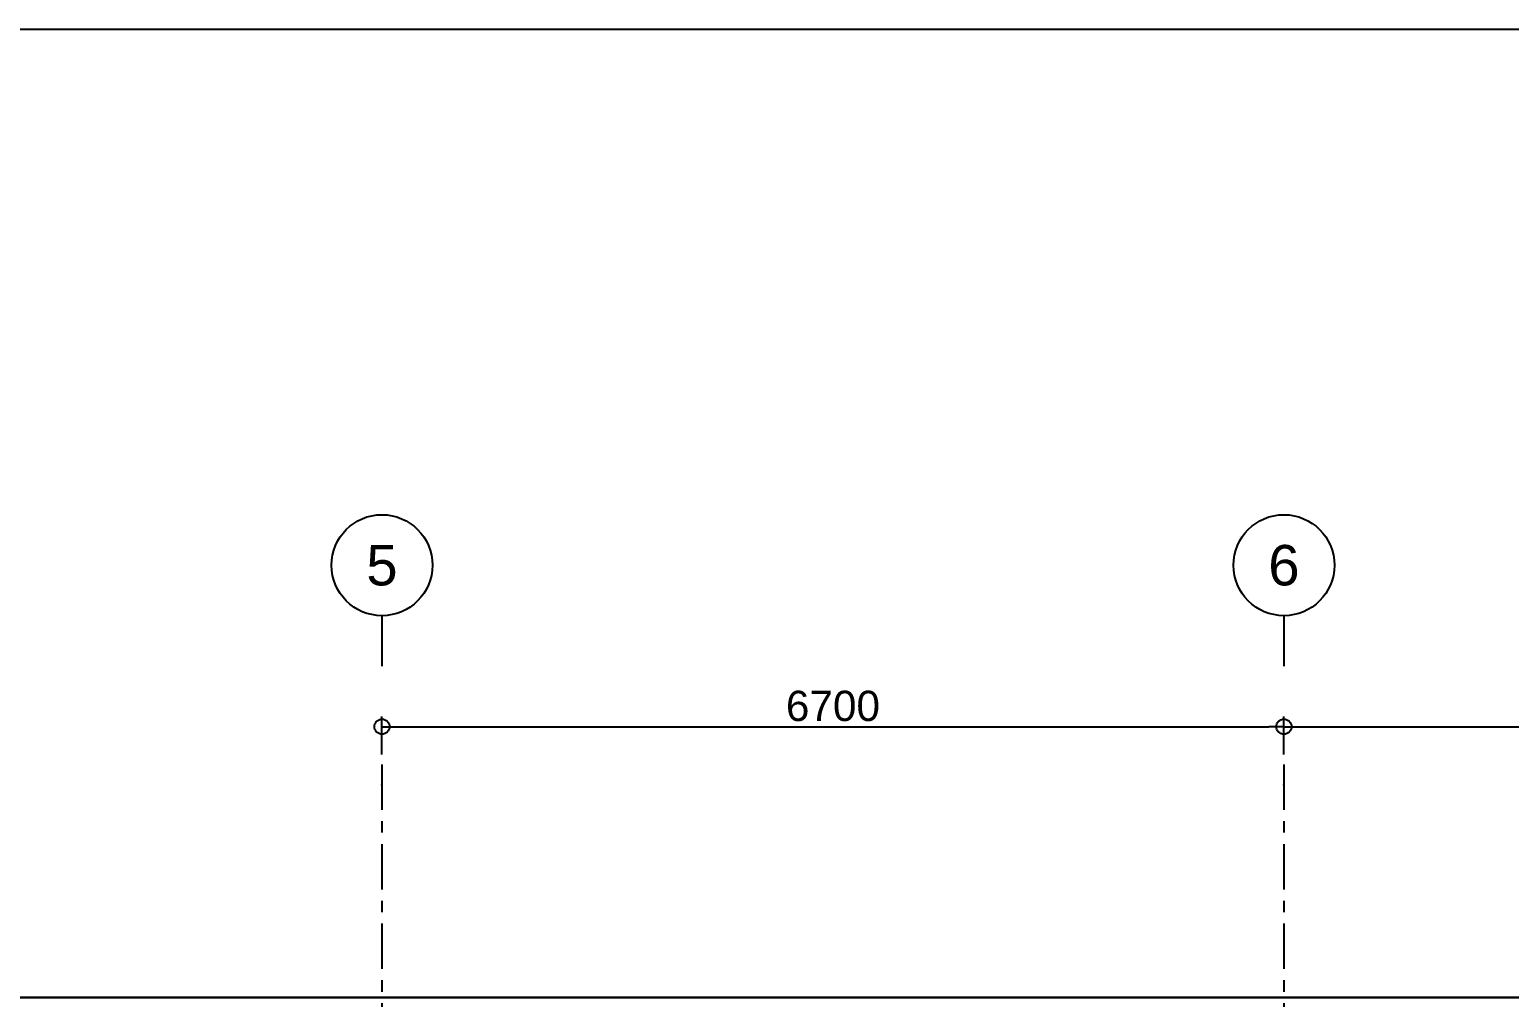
# Model space of a CAD drawing. Header units: millimetres. Extents: x -25371 to 2282244, y -90657 to 147824.
# Drawn here: x 1510417 to 1521410, y 3383 to 10573 of the extents above; entities that cross this region are included whole.
import ezdxf
from ezdxf.enums import TextEntityAlignment as Align

# ---------------------------------------------------------------- set-up
doc = ezdxf.new("R2010")
doc.units = ezdxf.units.MM
doc.linetypes.add('CENTER', pattern=[50.8, 31.75, -6.35, 6.35, -6.35])
doc.linetypes.add('TA_GL_000.90000', pattern=[2.475, 0.9, -0.225, 0.225, -0.225, 0.9])
for name, color, linetype in [('000 - 0_SYM_DWG_GRID-BUBBLE_MAIN_COLOR_6', 7, 'Continuous'), ('000 - 0_SYM_DWG_GRIDLINE_MAIN_COLOR_251', 7, 'Continuous'), ('000 - 0_SYM_DWG_SLOPE-SYM_TEXT_COLOR_3', 7, 'Continuous'), ('000 - D I M', 7, 'Continuous'), ('000 - EXISTING_BUILDING_MAIN_COLOR_1', 7, 'Continuous'), ('000 - GRID', 7, 'CENTER')]:
    doc.layers.add(name, color=color, linetype=linetype)
doc.styles.add('Arial', font='arial.ttf', dxfattribs={"height": 300})
doc.styles.add('FAMELINE_FOR_CKST', font='arial.ttf')
doc.styles.add('TA', font='', dxfattribs={"height": 4.5})
doc.styles.get('TA').set_extended_font_data('Cordia New')
doc.dimstyles.new('FAMELINE-CKST_C-C', dxfattribs={"dimtxt": 0.3, "dimasz": 0.15, "dimexe": 0.1, "dimexo": 0.1, "dimgap": 0.05, "dimtad": 1, "dimzin": 0, "dimdsep": 46, "dimtxsty": 'FAMELINE_FOR_CKST', "dimblk": 'ORIGIN', "dimblk1": 'ORIGIN', "dimblk2": 'ORIGIN', "dimsah": 1, "dimcen": 0.1, "dimdle": 0.1, "dimclrd": 7, "dimclre": 7, "dimclrt": 7, "dimadec": 0, "dimazin": 0, "dimtfac": 1, "dimtix": 1, "dimtmove": 2, "dimatfit": 3, "dimfxl": 1, "dimtolj": 1, "dimtzin": 0, "dimlwd": -1, "dimlwe": -1, "dimarcsym": 0})

# ---------------------------------------------------------------- blocks, each defined once
blk = doc.blocks.new('_Origin')
at = {"color": 7, "linetype": 'ByBlock', "lineweight": -2}
blk.add_line((0, 0), (-1, 0), dxfattribs=at)
blk.add_circle((0, 0), 0.5, dxfattribs=at)
blk = doc.blocks.new('*D320')
at = {"layer": '000 - D I M', "color": 7, "transparency": 16777216}
for p, q in [((-12400, 14005), (-12400, 14286)), ((-12288, 14211), (-5812, 14211)), ((-5700, 14005), (-5700, 14286))]:
    blk.add_line(p, q, dxfattribs=at)
at = {"layer": 'Defpoints', "color": 7, "transparency": 16777216}
for p in [(-5700, 14211), (-12400, 13930), (-5700, 13930)]:
    blk.add_point(p, dxfattribs=at)
at = {"layer": '000 - D I M', "color": 7, "transparency": 16777216, "xscale": 112.5, "yscale": 112.5, "zscale": 112.5, "rotation": 180}
blk.add_blockref('_Origin', (-12400, 14211), dxfattribs=at)
at = {"layer": '000 - D I M', "color": 7, "transparency": 16777216, "xscale": 112.5, "yscale": 112.5, "zscale": 112.5}
blk.add_blockref('_Origin', (-5700, 14211), dxfattribs=at)
at = {"layer": '000 - D I M', "color": 7, "transparency": 16777216, "insert": (-9050, 14364), "char_height": 225, "attachment_point": 5, "style": 'FAMELINE_FOR_CKST'}
blk.add_mtext('\\A1;6700', dxfattribs=at)
blk = doc.blocks.new('*D321')
at = {"layer": '000 - D I M', "color": 7, "transparency": 16777216}
for p, q in [((-5700, 14005), (-5700, 14286)), ((-5588, 14211), (-112, 14211)), ((0, 14005), (0, 14286))]:
    blk.add_line(p, q, dxfattribs=at)
at = {"layer": 'Defpoints', "color": 7, "transparency": 16777216}
for p in [(0, 14211), (-5700, 13930), (0, 13930)]:
    blk.add_point(p, dxfattribs=at)
at = {"layer": '000 - D I M', "color": 7, "transparency": 16777216, "xscale": 112.5, "yscale": 112.5, "zscale": 112.5, "rotation": 180}
blk.add_blockref('_Origin', (-5700, 14211), dxfattribs=at)
at = {"layer": '000 - D I M', "color": 7, "transparency": 16777216, "xscale": 112.5, "yscale": 112.5, "zscale": 112.5}
blk.add_blockref('_Origin', (0, 14211), dxfattribs=at)
at = {"layer": '000 - D I M', "color": 7, "transparency": 16777216, "insert": (-2850, 14364), "char_height": 225, "attachment_point": 5, "style": 'FAMELINE_FOR_CKST'}
blk.add_mtext('\\A1;5700', dxfattribs=at)
blk = doc.blocks.new('*U332')
at = {"layer": '000 - 0_SYM_DWG_GRID-BUBBLE_MAIN_COLOR_6', "color": 7}
blk.add_line((16.74, 0), (11.74, 0), dxfattribs=at)
blk.add_circle((21.74, 0), 5, dxfattribs=at)
at = {"layer": '000 - 0_SYM_DWG_GRIDLINE_MAIN_COLOR_251', "color": 7, "linetype": 'ByBlock', "ltscale": 5}
blk.add_line((2, 0), (-307.66, 0), dxfattribs=at)
at = {"layer": '000 - 0_SYM_DWG_GRIDLINE_MAIN_COLOR_251', "color": 7}
blk.add_point((0, 0), dxfattribs=at)
at = {"color": 7, "style": 'TA', "flags": 1}
blk.add_attdef('LOCATION', (6, -6), '', height=4.5, rotation=270, dxfattribs=at)
at = {"layer": '000 - 0_SYM_DWG_SLOPE-SYM_TEXT_COLOR_3', "color": 7, "style": 'Arial'}
blk.add_attdef('GRID-HEAD', text='', height=4, rotation=270, dxfattribs=at).set_placement((21.74, 0), align=Align.MIDDLE_CENTER)
blk = doc.blocks.new('A$C4b8f3cd2')
at = {"layer": '000 - EXISTING_BUILDING_MAIN_COLOR_1', "color": 7}
for p, q in [((-18643, 12200), (9849, 12200)), ((9849, 12200), (-18643, 12200)), ((-18643, 12200), (9849, 12200))]:
    blk.add_line(p, q, dxfattribs=at)
blk = doc.blocks.new('C-1-VS01_REV00_20260615-121114_LOPF_DIMS')
at = {"layer": '000 - GRID', "color": 7, "linetype": 'TA_GL_000.90000', "xscale": 75, "yscale": 75, "zscale": 75, "rotation": 90}
for p, values in [((-12400, 13780), {'GRID-HEAD': '5'}), ((-5700, 13780), {'GRID-HEAD': '6'})]:
    blk.add_blockref('*U332', p, dxfattribs=at).add_auto_attribs(values)
at = {"layer": '000 - D I M', "color": 7}
for base, p1, p2, override, picture, middle in [((-5700, 14211.2), (-12400, 13930), (-5700, 13930), {"dimscale": 750, "dimdec": 0, "dimclrd": 7, "dimclre": 7, "dimclrt": 7}, '*D320', (-9050, 14363.6)), ((0, 14211.2), (-5700, 13930), (0, 13930), {"dimscale": 750, "dimdec": 0, "dimlfac": 1, "dimclrd": 7, "dimclre": 7, "dimclrt": 7}, '*D321', (-2850, 14363.6))]:
    dim = blk.add_linear_dim(base=base, p1=p1, p2=p2, angle=180, dimstyle='FAMELINE-CKST_C-C', override=override, dxfattribs=at)
    dim.commit()
    dim.dimension.update_dxf_attribs({"geometry": picture, "text_midpoint": middle})

msp = doc.modelspace()

# ---------------------------------------------------------------- linework, layer by layer
at = {"color": 7}
msp.add_lwpolyline([(1488486.18, -22727.377), (1546611.18, -22727.377), (1546611.18, 10572.622), (1488486.18, 10572.622)], close=True, dxfattribs=at)

# ---------------------------------------------------------------- block references
for name in ['C-1-VS01_REV00_20260615-121114_LOPF_DIMS', 'A$C4b8f3cd2']:
    msp.add_blockref(name, (1525434.648, -8816.585), dxfattribs=at)

doc.saveas('drawing.dxf')
